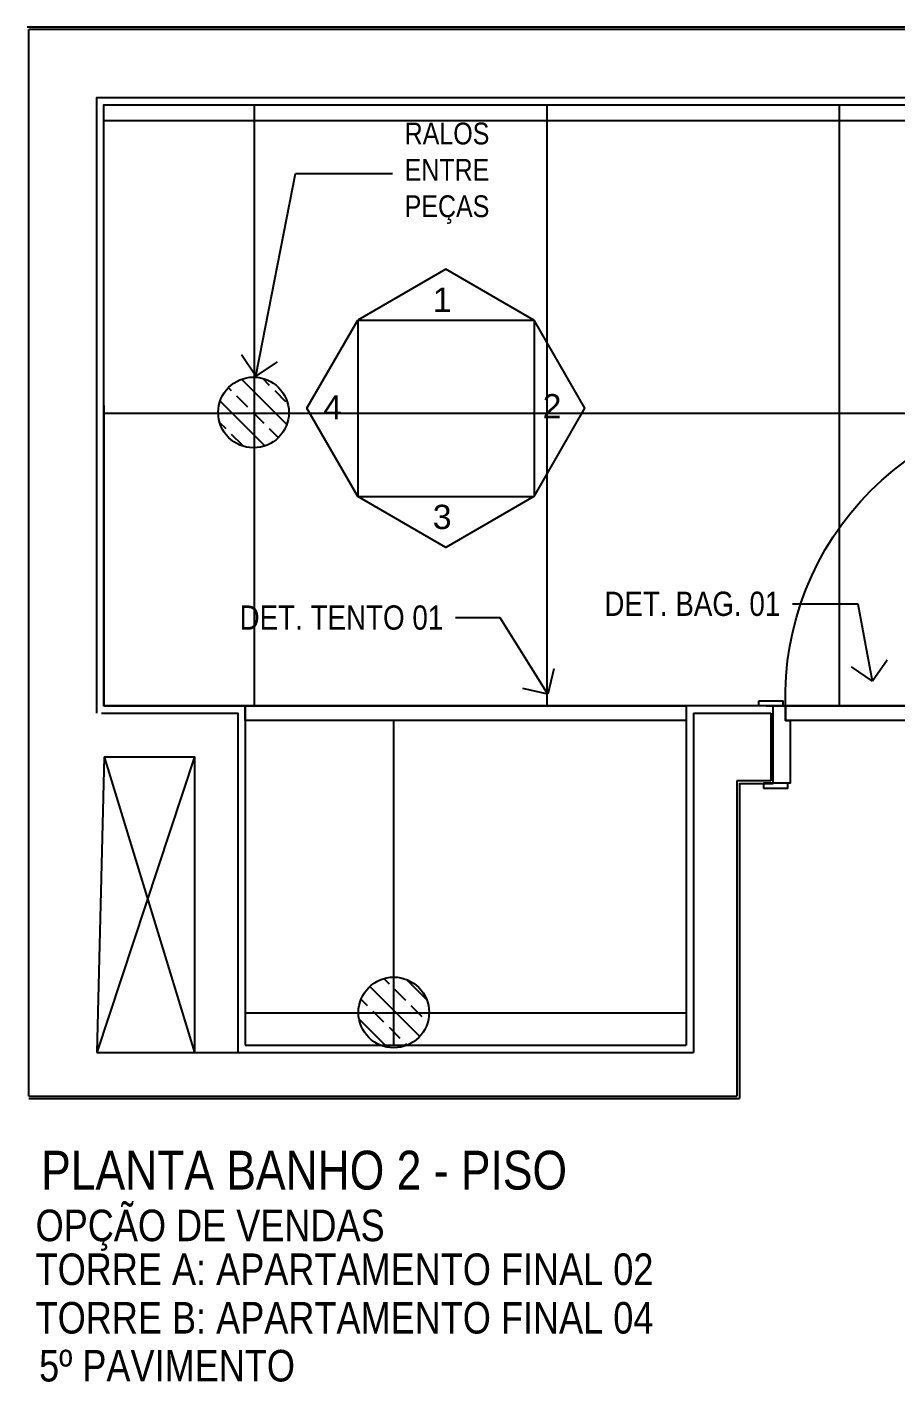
# Model space of a CAD drawing. Header units: metres. Extents: x 3 to 168, y -142 to 28.
# Drawn here: x 70.817 to 72.609, y -97.557 to -94.763 of the extents above; entities that cross this region are included whole.
import ezdxf
from ezdxf import colors
from ezdxf.entities.mleader import LeaderData, LeaderLine
from ezdxf.math import Vec2, Vec3

# ---------------------------------------------------------------- set-up
doc = ezdxf.new("R2010")
doc.units = ezdxf.units.M
doc.linetypes.add('DASHEDX2', pattern=[1.5, 1, -0.5])
for name, color, linetype in [('ARQ-ALV ACAB', 4, 'Continuous'), ('ARQ-ALV OSSO', 5, 'Continuous'), ('ARQ-AUX1', 1, 'Continuous'), ('ARQ-AUX2', 2, 'Continuous'), ('ARQ-CAX @ 1', 1, 'Continuous'), ('ARQ-CERÂMICA', 7, 'Continuous'), ('ARQ-PRJ', 7, 'DASHEDX2'), ('ARQ-SIM', 1, 'Continuous'), ('ARQ-TXT', 2, 'Continuous')]:
    doc.layers.add(name, color=color, linetype=linetype)
doc.styles.add('Adesa', font='ARIALN.TTF')
doc.styles.add('Arial', font='arial.ttf')

# ---------------------------------------------------------------- blocks, each defined once
blk = doc.blocks.new('*U237')
for points in [[(-0.665, 0.0197), (-0.615, 0.0197), (-0.615, 0.0097), (-0.665, 0.0097)], [(0.045, 0.0197), (-0.005, 0.0197), (-0.005, 0.0097), (0.045, 0.0097)], [(-0.675, -0.16), (-0.625, -0.16), (-0.625, -0.15), (-0.675, -0.15)], [(0, -0.15), (0, -0.77), (-0.03, -0.77), (-0.03, -0.15)], [(0.055, -0.16), (0.005, -0.16), (0.005, -0.15), (0.055, -0.15)]]:
    blk.add_lwpolyline(points, close=True)
for points in [[(-0.66, -0.15), (-0.62, -0.15), (-0.62, -0.12), (-0.61, -0.12), (-0.61, 0.0097), (-0.645, 0.0097), (-0.645, -0.15)], [(0.04, -0.15), (0, -0.15), (0, -0.12), (-0.01, -0.12), (-0.01, 0.0097), (0.025, 0.0097), (0.025, -0.15)]]:
    blk.add_lwpolyline(points)
at = {"layer": 'ARQ-PRJ'}
blk.add_arc((-0.0179, -0.1679), 0.6024, 178.2986, 271.7014, dxfattribs=at)
blk = doc.blocks.new('_Open90')
at = {"color": 0, "linetype": 'ByBlock', "lineweight": -2}
for p, q in [((-0.5, 0.5), (0, 0)), ((0, 0), (-1, 0)), ((0, 0), (-0.5, -0.5))]:
    blk.add_line(p, q, dxfattribs=at)
blk = doc.blocks.new('VISTA')
at = {"layer": 'ARQ-SIM'}
blk.add_lwpolyline([(-0.00525, -0.00909), (-0.00525, 0.00909), (0, 0)], close=True, dxfattribs=at)
at = {"layer": 'ARQ-SIM', "color": 5, "style": 'Adesa'}
blk.add_attdef('4', (-0.0019, -0.00135), '', height=0.0025, rotation=90, dxfattribs=at)
blk = doc.blocks.new('PL RALO')
at = {"layer": 'ARQ-AUX2'}
h = blk.add_hatch(dxfattribs=at)
h.set_pattern_fill('BRASS', color=8, scale=0.01, angle=315)
h.set_pattern_definition([(315, (-278.116365, 1040.018154), (0.0449012806, 0.0449012806), []), (315, (-278.093914, 1040.040605), (0.0449012806, 0.0449012806), [0.03175, -0.015875])])
edge = h.paths.add_edge_path()
edge.add_arc((0, 0), 0.0729, 270, 630)
blk.add_circle((0, 0), 0.0729, dxfattribs=at)
blk = doc.blocks.new('AREAS MOLHADAS')
at = {"layer": 'ARQ-CERÂMICA'}
h = blk.add_hatch(dxfattribs=at)
h.set_pattern_fill('NET', color=256, scale=0.19)
h.set_pattern_definition([(0, (73.0958, -96.163), (0, 0.60325), []), (90, (73.0958, -96.163), (-0.60325, 4e-17), [])])
h.paths.add_polyline_path([(70.9757, -94.9233), (73.0958, -94.9233), (73.0958, -96.163), (70.9757, -96.163)])
h = blk.add_hatch(dxfattribs=at)
h.set_pattern_fill('NET', color=256, scale=0.19)
h.set_pattern_definition([(0, (72.17626, -96.1931), (0, 0.60325), []), (90, (72.17626, -96.1931), (-0.60325, 4e-17), [])])
h.paths.add_polyline_path([(72.1763, -96.1931), (71.2671, -96.1931), (71.2671, -96.8631), (72.1763, -96.8631)])
at = {"layer": 'ARQ-ALV ACAB'}
for p, q in [((72.3562, -96.163, 0), (72.175, -96.1629, 0)), ((72.1763, -96.1633, 0), (72.1763, -96.8631, 0)), ((72.3562, -96.313, 0), (72.3562, -96.163, 0)), ((72.2863, -96.3228, 0), (72.2863, -96.9731, 0)), ((72.2863, -96.323, 0), (72.3562, -96.323, 0))]:
    blk.add_line(p, q, dxfattribs=at)
for points in [[(73.1968, -94.7633), (70.8172, -94.7633)], [(70.976, -96.163), (70.9757, -94.9233), (73.0958, -94.9232)], [(70.976, -96.1631), (71.2671, -96.1631), (71.2671, -96.8631)]]:
    blk.add_lwpolyline(points, dxfattribs=at)
at = {"layer": 'ARQ-ALV ACAB', "elevation": 0}
for points in [[(71.2671, -96.8631), (72.1763, -96.8631)], [(70.821, -96.9731), (72.2863, -96.9731)]]:
    blk.add_lwpolyline(points, dxfattribs=at)
at = {"layer": 'ARQ-ALV OSSO'}
for p, q in [((72.1913, -96.178, 0), (72.3512, -96.178, 0)), ((72.1913, -96.1783, 0), (72.1913, -96.8781, 0)), ((72.3512, -96.178, 0), (72.3512, -96.318, 0)), ((72.2813, -96.3178, 0), (72.2813, -96.9681, 0)), ((72.3512, -96.318, 0), (72.2813, -96.318, 0))]:
    blk.add_line(p, q, dxfattribs=at)
at = {"layer": 'ARQ-ALV OSSO', "elevation": 0}
for points in [[(73.2007, -94.7683), (70.821, -94.7683)], [(70.821, -96.9681), (70.821, -94.7683)], [(70.961, -96.8781), (72.1913, -96.8781)], [(70.821, -96.9681), (72.2813, -96.9681)]]:
    blk.add_lwpolyline(points, dxfattribs=at)
at = {"layer": 'ARQ-ALV OSSO'}
for points in [[(70.961, -96.178), (70.9607, -94.9083), (73.2007, -94.9083)], [(70.9703, -96.1781), (71.2521, -96.1781), (71.2521, -96.8781)], [(70.976, -96.2681), (70.961, -96.8781)], [(70.976, -96.2681), (71.1621, -96.2681), (71.1621, -96.8781)]]:
    blk.add_lwpolyline(points, dxfattribs=at)
at = {"layer": 'ARQ-AUX1'}
blk.add_lwpolyline([(71.2671, -96.1631), (72.1763, -96.1631), (72.1763, -96.1931), (71.2671, -96.1931)], close=True, dxfattribs=at)
at = {"layer": 'ARQ-AUX1', "elevation": 0}
blk.add_lwpolyline([(72.3812, -96.163), (73.0012, -96.163), (73.0012, -96.193), (72.3812, -96.193)], close=True, dxfattribs=at)
at = {"layer": 'ARQ-AUX1'}
for points in [[(71.1621, -96.2681), (70.961, -96.8781)], [(70.976, -96.2681), (71.1621, -96.8781)]]:
    blk.add_lwpolyline(points, dxfattribs=at)
at = {"layer": 'ARQ-CERÂMICA'}
blk.add_lwpolyline([(70.9757, -94.9233), (73.0958, -94.9233), (73.0958, -96.163), (70.9757, -96.163)], close=True, dxfattribs=at)
at = {"layer": 'ARQ-CAX @ 1', "xscale": -1, "rotation": 180}
blk.add_blockref('*U237', (73.0012, -96.313, 0), dxfattribs=at)
at = {"layer": 'ARQ-CERÂMICA'}
for p in [(71.2842, -95.5581), (71.5735, -96.7955)]:
    blk.add_blockref('PL RALO', p, dxfattribs=at)
at = {"layer": 'ARQ-SIM', "ltscale": 0.03}
ref = blk.add_blockref('VISTA', (71.6808, -95.2626), dxfattribs=dict(at, xscale=-20.00000000011565, yscale=20.00000000011565, zscale=20.00000000011565, rotation=270))
ref.add_attrib('4', '1', (71.6538, -95.3506), dxfattribs={"color": 3, "height": 0.05, "style": 'Arial'})
ref = blk.add_blockref('VISTA', (71.394, -95.5495), dxfattribs=dict(at, xscale=20.00000000011565, yscale=20.00000000011565, zscale=20.00000000011565, rotation=180))
ref.add_attrib('4', '4', (71.4279, -95.5725), dxfattribs={"color": 3, "height": 0.05, "style": 'Arial'})
ref = blk.add_blockref('VISTA', (71.9677, -95.5495), dxfattribs=dict(at, xscale=-20.00000000011565, yscale=20.00000000011565, zscale=20.00000000011565, rotation=180))
ref.add_attrib('4', '2', (71.8805, -95.5701), dxfattribs={"color": 3, "height": 0.05, "style": 'Arial'})
ref = blk.add_blockref('VISTA', (71.6808, -95.8364), dxfattribs=dict(at, xscale=20.00000000011565, yscale=20.00000000011565, zscale=20.00000000011565, rotation=270))
ref.add_attrib('4', '3', (71.6538, -95.7984), dxfattribs={"color": 3, "height": 0.05, "style": 'Arial'})
at = {"layer": 'ARQ-TXT', "ltscale": 0.5, "style": 'Adesa'}
blk.add_text('PLANTA BANHO 2 - PISO', height=0.08, dxfattribs=at).set_placement((70.8462, -97.1606, 0))
at = {"layer": 'ARQ-TXT', "style": 'Adesa'}
for s, p in [('OPÇÃO DE VENDAS', (70.8348, -97.2671, 217.9394)), ('TORRE A: APARTAMENTO FINAL 02', (70.8348, -97.3575, 217.9394)), ('TORRE B: APARTAMENTO FINAL 04 ', (70.8348, -97.4576, 217.9394)), ('5º PAVIMENTO', (70.8419, -97.5564, 326.9091))]:
    blk.add_text(s, height=0.065, dxfattribs=at).set_placement(p)
at = {"layer": 'ARQ-SIM'}
ml = blk.add_multileader_mtext('Standard', dxfattribs=at)
ml.set_content('RALOS ENTRE PEÇAS', color=2, style='Adesa')
ml.set_leader_properties(color=256)
ml.set_arrow_properties(name='OPEN90')
ml.build(insert=Vec2(0, 0))
ml.multileader.update_dxf_attribs({"text_left_attachment_type": 2, "text_right_attachment_type": 2, "dogleg_length": 0.2, "arrow_head_size": 0.075})
ctx = ml.context
ctx.base_point, ctx.char_height, ctx.arrow_head_size, ctx.landing_gap_size, ctx.plane_origin = Vec3(71.5709, -95.065), 0.045, 0.075, 0.025, Vec3(71.5797, -95.427)
ctx.left_attachment, ctx.right_attachment = 2, 2
notes = []
notes.append((ctx, [(0, (1, 1, 0), (71.3709, -95.065), (1, 0), 0.2, [(0, [(71.2887, -95.4832)], 0, [])])]))
ctx.mtext.insert, ctx.mtext.width, ctx.mtext.flow_direction = Vec3(71.5959, -94.9602), 0.142536, 5
ml = blk.add_multileader_mtext('Standard', dxfattribs=at)
ml.set_content('DET. BAG. 01', color=2, style='Adesa')
ml.set_leader_properties(color=256)
ml.set_arrow_properties(name='OPEN90')
ml.build(insert=Vec2(0, 0))
ml.multileader.update_dxf_attribs({"text_left_attachment_type": 2, "text_right_attachment_type": 2, "dogleg_length": 0.2, "arrow_head_size": 0.075})
ctx = ml.context
ctx.base_point, ctx.char_height, ctx.arrow_head_size, ctx.landing_gap_size, ctx.plane_origin = Vec3(71.9976, -95.9534, 0), 0.05, 0.075, 0.025, Vec3(72.5737, -96.2384, 0)
ctx.left_attachment, ctx.right_attachment, ctx.text_align_type = 2, 2, 2
notes.append((ctx, [(1, (1, 1, 0), (72.5314, -95.9534, 0), (-1, 0), 0.1358, [(0, [(72.5611, -96.1124, 0)], 0, [])])]))
ctx.mtext.insert, ctx.mtext.alignment, ctx.mtext.flow_direction = Vec3(72.3706, -95.9276, 0), 3, 5
ml = blk.add_multileader_mtext('Standard', dxfattribs=at)
ml.set_content('DET. TENTO 01', color=2, style='Adesa')
ml.set_leader_properties(color=256)
ml.set_arrow_properties(name='OPEN90')
ml.build(insert=Vec2(0, 0))
ml.multileader.update_dxf_attribs({"text_left_attachment_type": 2, "text_right_attachment_type": 2, "dogleg_length": 0.2, "arrow_head_size": 0.075})
ctx = ml.context
ctx.base_point, ctx.char_height, ctx.arrow_head_size, ctx.landing_gap_size, ctx.plane_origin = Vec3(71.2453, -95.9819), 0.05, 0.075, 0.025, Vec3(71.1987, -95.9785)
ctx.left_attachment, ctx.right_attachment, ctx.text_align_type = 2, 2, 2
notes.append((ctx, [(1, (1, 1, 0), (71.7926, -95.9819), (-1, 0), 0.0921, [(0, [(71.8915, -96.1388)], 0, [])])]))
ctx.mtext.insert, ctx.mtext.alignment, ctx.mtext.flow_direction = Vec3(71.6755, -95.956), 3, 5
for ctx, leaders in notes:
    for number, flags, end, landing, length, lines in leaders:
        leader = LeaderData()
        leader.index, (leader.has_last_leader_line, leader.has_dogleg_vector, leader.attachment_direction) = number, flags
        leader.last_leader_point, leader.dogleg_vector, leader.dogleg_length = Vec3(end), Vec3(landing), length
        for number, points, colour, breaks in lines:
            line = LeaderLine()
            line.index, line.vertices, line.color, line.breaks = number, Vec3.list(points), colors.encode_raw_color(colour), breaks
            leader.lines.append(line)
        ctx.leaders.append(leader)

msp = doc.modelspace()

# ---------------------------------------------------------------- block references
msp.add_blockref('AREAS MOLHADAS', (0, 0))

doc.saveas('drawing.dxf')
